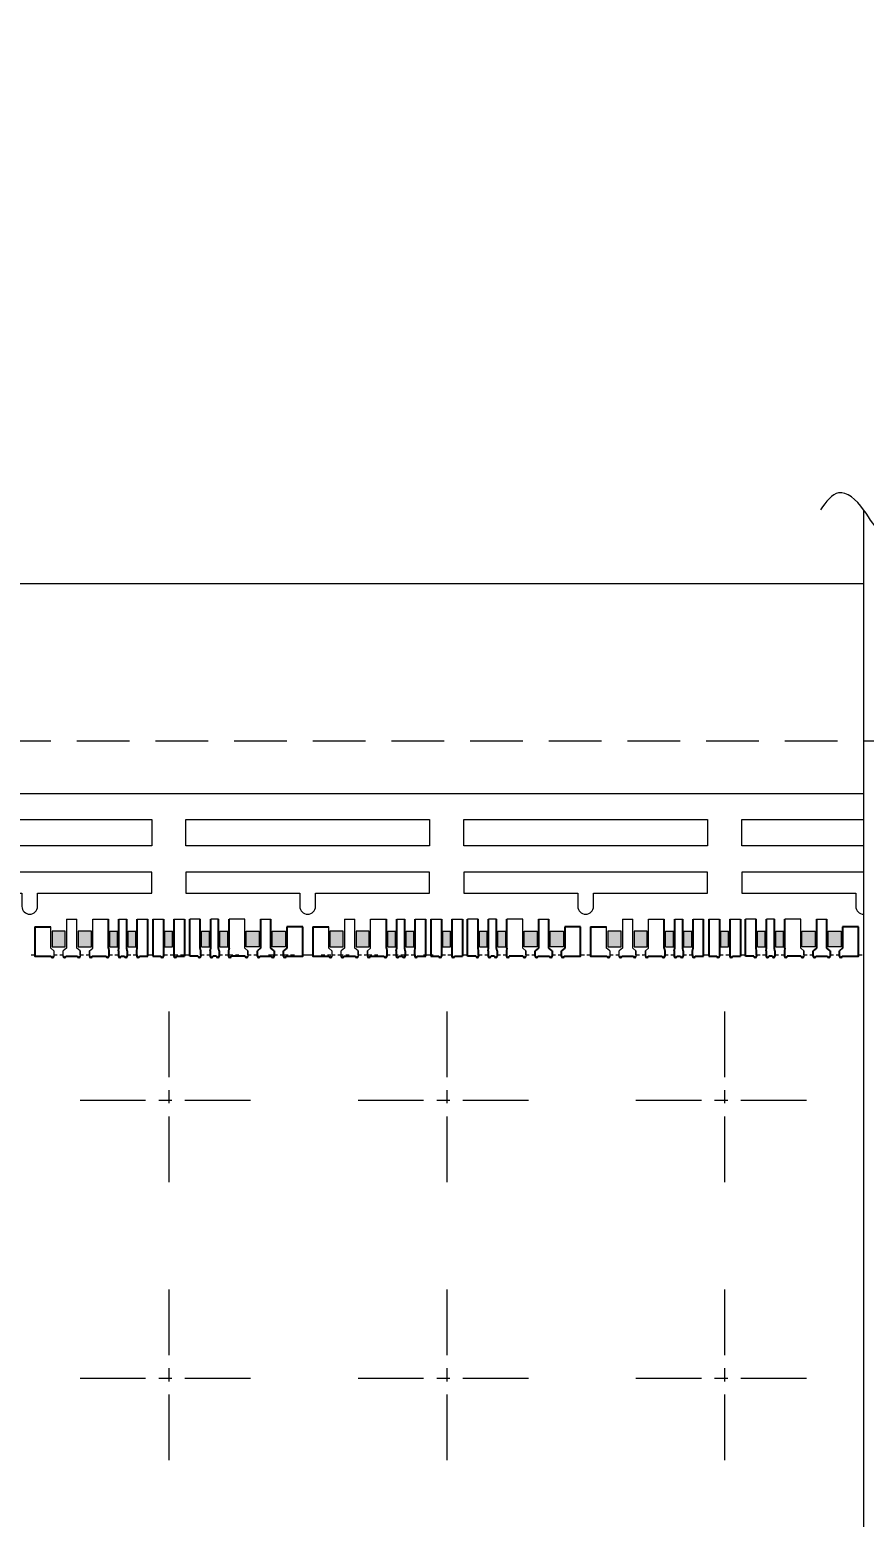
# Model space of a CAD drawing. Header units: millimetres. Extents: x 4026 to 4299, y 1527 to 1783.
# Drawn here: x 4150.94 to 4166.86, y 1729.42 to 1757.78 of the extents above; entities that cross this region are included whole.
import ezdxf

# ---------------------------------------------------------------- set-up
doc = ezdxf.new("R2010")
doc.units = ezdxf.units.MM
doc.linetypes.add('CENTER', pattern=[2, 1.25, -0.25, 0.25, -0.25])
doc.linetypes.add('HIDDEN', pattern=[0.375, 0.25, -0.125])
for name, color, linetype in [('1', 7, 'Continuous'), ('1D', 4, 'Continuous'), ('中心线', 1, 'CENTER')]:
    doc.layers.add(name, color=color, linetype=linetype)
doc.layers.add('AM_8', color=3, linetype='Continuous', lineweight=15)

msp = doc.modelspace()

# ---------------------------------------------------------------- hatches: boundary and pattern name
at = {"layer": 'AM_8', "linetype": 'ByBlock'}
h = msp.add_hatch(dxfattribs=at)
h.set_pattern_fill('GLASS', color=3, scale=0.002)
h.set_pattern_definition([(123.6901, (53.03048, 3416.407292), (-0.050800067793, 0.101599977535), [0.018316194, -0.1648457968]), (123.6901, (53.031496, 3416.41034), (-0.050800067793, 0.101599977535), [0.0109897164, -0.1721722744]), (123.6901, (53.0254, 3416.41034), (-0.050800067793, 0.101599977535), [0.0109897164, -0.1721722744])])
h.paths.add_polyline_path([(4151.3681, 1740.5964), (4151.3681, 1740.2964), (4151.6181, 1740.2964), (4151.6181, 1740.5964)])
h.paths.add_polyline_path([(4151.8681, 1740.5964), (4151.8681, 1740.2964), (4152.1181, 1740.2964), (4152.1181, 1740.5964)])
h.paths.add_polyline_path([(4155.0681, 1740.2964), (4155.0681, 1740.5964), (4155.3181, 1740.5964), (4155.3181, 1740.2964)])
h.paths.add_polyline_path([(4155.5681, 1740.2964), (4155.5681, 1740.5964), (4155.8181, 1740.5964), (4155.8181, 1740.2964)])
h.paths.add_polyline_path([(4152.4681, 1740.2964), (4152.4681, 1740.5964), (4152.6181, 1740.5964), (4152.6181, 1740.2964)])
h.paths.add_polyline_path([(4152.8181, 1740.2964), (4152.8181, 1740.5964), (4152.9681, 1740.5964), (4152.9681, 1740.2964)])
h.paths.add_polyline_path([(4154.5681, 1740.2964), (4154.5681, 1740.5964), (4154.7181, 1740.5964), (4154.7181, 1740.2964)])
h.paths.add_polyline_path([(4154.2181, 1740.2964), (4154.2181, 1740.5964), (4154.3681, 1740.5964), (4154.3681, 1740.2964)])
h.paths.add_polyline_path([(4153.5181, 1740.2964), (4153.5181, 1740.5964), (4153.6681, 1740.5964), (4153.6681, 1740.2964)])
h = msp.add_hatch(dxfattribs=at)
h.set_pattern_fill('GLASS', color=3, scale=0.002)
h.set_pattern_definition([(123.6901, (58.33048, 3416.407292), (-0.050800067793, 0.101599977535), [0.018316194, -0.1648457968]), (123.6901, (58.331496, 3416.41034), (-0.050800067793, 0.101599977535), [0.0109897164, -0.1721722744]), (123.6901, (58.3254, 3416.41034), (-0.050800067793, 0.101599977535), [0.0109897164, -0.1721722744])])
h.paths.add_polyline_path([(4156.6681, 1740.5964), (4156.6681, 1740.2964), (4156.9181, 1740.2964), (4156.9181, 1740.5964)])
h.paths.add_polyline_path([(4157.1681, 1740.5964), (4157.1681, 1740.2964), (4157.4181, 1740.2964), (4157.4181, 1740.5964)])
h.paths.add_polyline_path([(4160.3681, 1740.2964), (4160.3681, 1740.5964), (4160.6181, 1740.5964), (4160.6181, 1740.2964)])
h.paths.add_polyline_path([(4160.8681, 1740.2964), (4160.8681, 1740.5964), (4161.1181, 1740.5964), (4161.1181, 1740.2964)])
h.paths.add_polyline_path([(4157.7681, 1740.2964), (4157.7681, 1740.5964), (4157.9181, 1740.5964), (4157.9181, 1740.2964)])
h.paths.add_polyline_path([(4158.1181, 1740.2964), (4158.1181, 1740.5964), (4158.2681, 1740.5964), (4158.2681, 1740.2964)])
h.paths.add_polyline_path([(4159.8681, 1740.2964), (4159.8681, 1740.5964), (4160.0181, 1740.5964), (4160.0181, 1740.2964)])
h.paths.add_polyline_path([(4159.5181, 1740.2964), (4159.5181, 1740.5964), (4159.6681, 1740.5964), (4159.6681, 1740.2964)])
h.paths.add_polyline_path([(4158.8181, 1740.2964), (4158.8181, 1740.5964), (4158.9681, 1740.5964), (4158.9681, 1740.2964)])
h = msp.add_hatch(dxfattribs=at)
h.set_pattern_fill('GLASS', color=3, scale=0.002)
h.set_pattern_definition([(123.6901, (63.63048, 3416.407292), (-0.050800067793, 0.101599977535), [0.018316194, -0.1648457968]), (123.6901, (63.631496, 3416.41034), (-0.050800067793, 0.101599977535), [0.0109897164, -0.1721722744]), (123.6901, (63.6254, 3416.41034), (-0.050800067793, 0.101599977535), [0.0109897164, -0.1721722744])])
h.paths.add_polyline_path([(4161.9681, 1740.5964), (4161.9681, 1740.2964), (4162.2181, 1740.2964), (4162.2181, 1740.5964)])
h.paths.add_polyline_path([(4162.4681, 1740.5964), (4162.4681, 1740.2964), (4162.7181, 1740.2964), (4162.7181, 1740.5964)])
h.paths.add_polyline_path([(4165.6681, 1740.2964), (4165.6681, 1740.5964), (4165.9181, 1740.5964), (4165.9181, 1740.2964)])
h.paths.add_polyline_path([(4166.1681, 1740.2964), (4166.1681, 1740.5964), (4166.4181, 1740.5964), (4166.4181, 1740.2964)])
h.paths.add_polyline_path([(4163.0681, 1740.2964), (4163.0681, 1740.5964), (4163.2181, 1740.5964), (4163.2181, 1740.2964)])
h.paths.add_polyline_path([(4163.4181, 1740.2964), (4163.4181, 1740.5964), (4163.5681, 1740.5964), (4163.5681, 1740.2964)])
h.paths.add_polyline_path([(4165.1681, 1740.2964), (4165.1681, 1740.5964), (4165.3181, 1740.5964), (4165.3181, 1740.2964)])
h.paths.add_polyline_path([(4164.8181, 1740.2964), (4164.8181, 1740.5964), (4164.9681, 1740.5964), (4164.9681, 1740.2964)])
h.paths.add_polyline_path([(4164.1181, 1740.2964), (4164.1181, 1740.5964), (4164.2681, 1740.5964), (4164.2681, 1740.2964)])

# ---------------------------------------------------------------- linework, layer by layer
for p, q in [((4151.0381, 1740.6742, 0.0291), (4151.3431, 1740.6742, 0.0291)), ((4155.3431, 1740.8214, 0.0291), (4155.3431, 1740.2714, 0.0291)), ((4155.5431, 1740.2714, 0.0291), (4155.5431, 1740.8214, 0.0291)), ((4155.8431, 1740.6742, 0.0291), (4155.8431, 1740.2714, 0.0291)), ((4156.1481, 1740.6742, 0.0291), (4155.8431, 1740.6742, 0.0291)), ((4156.3381, 1740.6742, 0.0291), (4156.6431, 1740.6742, 0.0291)), ((4160.6431, 1740.8214, 0.0291), (4160.6431, 1740.2714, 0.0291)), ((4160.8431, 1740.2714, 0.0291), (4160.8431, 1740.8214, 0.0291)), ((4161.1431, 1740.6742, 0.0291), (4161.1431, 1740.2714, 0.0291)), ((4161.4481, 1740.6742, 0.0291), (4161.1431, 1740.6742, 0.0291)), ((4161.6381, 1740.6742, 0.0291), (4161.9431, 1740.6742, 0.0291)), ((4165.9431, 1740.8214, 0.0291), (4165.9431, 1740.2714, 0.0291)), ((4166.1431, 1740.2714, 0.0291), (4166.1431, 1740.8214, 0.0291)), ((4166.4431, 1740.6742, 0.0291), (4166.4431, 1740.2714, 0.0291)), ((4166.7481, 1740.6742, 0.0291), (4166.4431, 1740.6742, 0.0291)), ((4155.3431, 1740.2714, 0.0291), (4155.2831, 1740.2214, 0.0291)), ((4155.6031, 1740.2214, 0.0291), (4155.5431, 1740.2714, 0.0291)), ((4155.8431, 1740.2714, 0.0291), (4155.7831, 1740.2214, 0.0291)), ((4160.6431, 1740.2714, 0.0291), (4160.5831, 1740.2214, 0.0291)), ((4160.9031, 1740.2214, 0.0291), (4160.8431, 1740.2714, 0.0291)), ((4161.1431, 1740.2714, 0.0291), (4161.0831, 1740.2214, 0.0291)), ((4165.9431, 1740.2714, 0.0291), (4165.8831, 1740.2214, 0.0291)), ((4166.2031, 1740.2214, 0.0291), (4166.1431, 1740.2714, 0.0291)), ((4166.4431, 1740.2714, 0.0291), (4166.3831, 1740.2214, 0.0291)), ((4152.4531, 1740.1414, 0.0291), (4152.4531, 1740.1164, 0.0291)), ((4152.6331, 1740.2214, 0.0291), (4152.6331, 1740.1164, 0.0291)), ((4152.8031, 1740.2214, 0.0291), (4152.8031, 1740.1164, 0.0291)), ((4152.9831, 1740.1414, 0.0291), (4152.9831, 1740.1164, 0.0291)), ((4154.2031, 1740.1414, 0.0291), (4154.2031, 1740.1164, 0.0291)), ((4154.3831, 1740.2214, 0.0291), (4154.3831, 1740.1164, 0.0291)), ((4154.5531, 1740.2214, 0.0291), (4154.5531, 1740.1164, 0.0291)), ((4154.7331, 1740.1414, 0.0291), (4154.7331, 1740.1164, 0.0291)), ((4157.7531, 1740.1414, 0.0291), (4157.7531, 1740.1164, 0.0291)), ((4157.9331, 1740.2214, 0.0291), (4157.9331, 1740.1164, 0.0291)), ((4158.1031, 1740.2214, 0.0291), (4158.1031, 1740.1164, 0.0291)), ((4158.2831, 1740.1414, 0.0291), (4158.2831, 1740.1164, 0.0291)), ((4159.5031, 1740.1414, 0.0291), (4159.5031, 1740.1164, 0.0291)), ((4159.6831, 1740.2214, 0.0291), (4159.6831, 1740.1164, 0.0291)), ((4159.8531, 1740.2214, 0.0291), (4159.8531, 1740.1164, 0.0291)), ((4160.0331, 1740.1414, 0.0291), (4160.0331, 1740.1164, 0.0291)), ((4163.0531, 1740.1414, 0.0291), (4163.0531, 1740.1164, 0.0291)), ((4163.2331, 1740.2214, 0.0291), (4163.2331, 1740.1164, 0.0291)), ((4163.4031, 1740.2214, 0.0291), (4163.4031, 1740.1164, 0.0291)), ((4163.5831, 1740.1414, 0.0291), (4163.5831, 1740.1164, 0.0291)), ((4164.8031, 1740.1414, 0.0291), (4164.8031, 1740.1164, 0.0291)), ((4164.9831, 1740.2214, 0.0291), (4164.9831, 1740.1164, 0.0291)), ((4165.1531, 1740.2214, 0.0291), (4165.1531, 1740.1164, 0.0291)), ((4165.3331, 1740.1414, 0.0291), (4165.3331, 1740.1164, 0.0291))]:
    msp.add_line(p, q)
at = {"lineweight": 5}
for p, q in [((4151.3431, 1740.2714, 0.0291), (4151.3431, 1740.6742, 0.0291)), ((4151.6431, 1740.8214, 0.0291), (4151.8431, 1740.8214, 0.0291)), ((4151.6431, 1740.8214, 0.0291), (4151.6431, 1740.2714, 0.0291)), ((4151.8431, 1740.2714, 0.0291), (4151.8431, 1740.8214, 0.0291)), ((4152.1431, 1740.8214, 0.0291), (4152.4431, 1740.8214, 0.0291)), ((4152.1431, 1740.2714, 0.0291), (4152.1431, 1740.8214, 0.0291)), ((4152.6431, 1740.8214, 0.0291), (4152.7931, 1740.8214, 0.0291)), ((4152.9931, 1740.8214, 0.0291), (4153.1931, 1740.8214, 0.0291)), ((4153.2931, 1740.8214, 0.0291), (4153.4931, 1740.8214, 0.0291)), ((4153.6931, 1740.8214, 0.0291), (4153.8931, 1740.8214, 0.0291)), ((4154.1931, 1740.8214, 0.0291), (4153.9931, 1740.8214, 0.0291)), ((4154.5431, 1740.8214, 0.0291), (4154.3931, 1740.8214, 0.0291)), ((4155.0431, 1740.8214, 0.0291), (4154.7431, 1740.8214, 0.0291)), ((4155.0431, 1740.2714, 0.0291), (4155.0431, 1740.8214, 0.0291)), ((4155.3431, 1740.8214, 0.0291), (4155.5431, 1740.8214, 0.0291)), ((4156.6431, 1740.2714, 0.0291), (4156.6431, 1740.6742, 0.0291)), ((4156.9431, 1740.8214, 0.0291), (4157.1431, 1740.8214, 0.0291)), ((4156.9431, 1740.8214, 0.0291), (4156.9431, 1740.2714, 0.0291)), ((4157.1431, 1740.2714, 0.0291), (4157.1431, 1740.8214, 0.0291)), ((4157.4431, 1740.8214, 0.0291), (4157.7431, 1740.8214, 0.0291)), ((4157.4431, 1740.2714, 0.0291), (4157.4431, 1740.8214, 0.0291)), ((4157.9431, 1740.8214, 0.0291), (4158.0931, 1740.8214, 0.0291)), ((4158.2931, 1740.8214, 0.0291), (4158.4931, 1740.8214, 0.0291)), ((4158.5931, 1740.8214, 0.0291), (4158.7931, 1740.8214, 0.0291)), ((4158.9931, 1740.8214, 0.0291), (4159.1931, 1740.8214, 0.0291)), ((4159.4931, 1740.8214, 0.0291), (4159.2931, 1740.8214, 0.0291)), ((4159.8431, 1740.8214, 0.0291), (4159.6931, 1740.8214, 0.0291)), ((4160.3431, 1740.8214, 0.0291), (4160.0431, 1740.8214, 0.0291)), ((4160.3431, 1740.2714, 0.0291), (4160.3431, 1740.8214, 0.0291)), ((4160.6431, 1740.8214, 0.0291), (4160.8431, 1740.8214, 0.0291)), ((4161.9431, 1740.2714, 0.0291), (4161.9431, 1740.6742, 0.0291)), ((4162.2431, 1740.8214, 0.0291), (4162.4431, 1740.8214, 0.0291)), ((4162.2431, 1740.8214, 0.0291), (4162.2431, 1740.2714, 0.0291)), ((4162.4431, 1740.2714, 0.0291), (4162.4431, 1740.8214, 0.0291)), ((4162.7431, 1740.8214, 0.0291), (4163.0431, 1740.8214, 0.0291)), ((4162.7431, 1740.2714, 0.0291), (4162.7431, 1740.8214, 0.0291)), ((4163.2431, 1740.8214, 0.0291), (4163.3931, 1740.8214, 0.0291)), ((4163.5931, 1740.8214, 0.0291), (4163.7931, 1740.8214, 0.0291)), ((4163.8931, 1740.8214, 0.0291), (4164.0931, 1740.8214, 0.0291)), ((4164.2931, 1740.8214, 0.0291), (4164.4931, 1740.8214, 0.0291)), ((4164.7931, 1740.8214, 0.0291), (4164.5931, 1740.8214, 0.0291)), ((4165.1431, 1740.8214, 0.0291), (4164.9931, 1740.8214, 0.0291)), ((4165.6431, 1740.8214, 0.0291), (4165.3431, 1740.8214, 0.0291)), ((4165.6431, 1740.2714, 0.0291), (4165.6431, 1740.8214, 0.0291)), ((4165.9431, 1740.8214, 0.0291), (4166.1431, 1740.8214, 0.0291)), ((4151.4031, 1740.2214, 0.0291), (4151.3431, 1740.2714, 0.0291)), ((4151.6431, 1740.2714, 0.0291), (4151.5831, 1740.2214, 0.0291)), ((4151.9031, 1740.2214, 0.0291), (4151.8431, 1740.2714, 0.0291)), ((4152.0831, 1740.2214, 0.0291), (4152.1431, 1740.2714, 0.0291)), ((4155.1031, 1740.2214, 0.0291), (4155.0431, 1740.2714, 0.0291)), ((4156.7031, 1740.2214, 0.0291), (4156.6431, 1740.2714, 0.0291)), ((4156.9431, 1740.2714, 0.0291), (4156.8831, 1740.2214, 0.0291)), ((4157.2031, 1740.2214, 0.0291), (4157.1431, 1740.2714, 0.0291)), ((4157.3831, 1740.2214, 0.0291), (4157.4431, 1740.2714, 0.0291)), ((4160.4031, 1740.2214, 0.0291), (4160.3431, 1740.2714, 0.0291)), ((4162.0031, 1740.2214, 0.0291), (4161.9431, 1740.2714, 0.0291)), ((4162.2431, 1740.2714, 0.0291), (4162.1831, 1740.2214, 0.0291)), ((4162.5031, 1740.2214, 0.0291), (4162.4431, 1740.2714, 0.0291)), ((4162.6831, 1740.2214, 0.0291), (4162.7431, 1740.2714, 0.0291)), ((4165.7031, 1740.2214, 0.0291), (4165.6431, 1740.2714, 0.0291)), ((4151.4031, 1740.2214, 0.0291), (4151.4031, 1740.1164, 0.0291)), ((4151.5831, 1740.1164, 0.0291), (4151.5831, 1740.2214, 0.0291)), ((4151.9031, 1740.1414, 0.0291), (4151.9031, 1740.2214, 0.0291)), ((4151.9031, 1740.2214, 0.0291), (4151.9031, 1740.1164, 0.0291)), ((4152.0831, 1740.1414, 0.0291), (4152.0831, 1740.2214, 0.0291)), ((4152.0831, 1740.2214, 0.0291), (4152.0831, 1740.1164, 0.0291)), ((4155.1031, 1740.1414, 0.0291), (4155.1031, 1740.2214, 0.0291)), ((4155.1031, 1740.2214, 0.0291), (4155.1031, 1740.1164, 0.0291)), ((4156.7031, 1740.2214, 0.0291), (4156.7031, 1740.1164, 0.0291)), ((4156.8831, 1740.1164, 0.0291), (4156.8831, 1740.2214, 0.0291)), ((4157.2031, 1740.1414, 0.0291), (4157.2031, 1740.2214, 0.0291)), ((4157.2031, 1740.2214, 0.0291), (4157.2031, 1740.1164, 0.0291)), ((4157.3831, 1740.1414, 0.0291), (4157.3831, 1740.2214, 0.0291)), ((4157.3831, 1740.2214, 0.0291), (4157.3831, 1740.1164, 0.0291)), ((4160.4031, 1740.1414, 0.0291), (4160.4031, 1740.2214, 0.0291)), ((4160.4031, 1740.2214, 0.0291), (4160.4031, 1740.1164, 0.0291)), ((4162.0031, 1740.2214, 0.0291), (4162.0031, 1740.1164, 0.0291)), ((4162.1831, 1740.1164, 0.0291), (4162.1831, 1740.2214, 0.0291)), ((4162.5031, 1740.1414, 0.0291), (4162.5031, 1740.2214, 0.0291)), ((4162.5031, 1740.2214, 0.0291), (4162.5031, 1740.1164, 0.0291)), ((4162.6831, 1740.1414, 0.0291), (4162.6831, 1740.2214, 0.0291)), ((4162.6831, 1740.2214, 0.0291), (4162.6831, 1740.1164, 0.0291)), ((4165.7031, 1740.1414, 0.0291), (4165.7031, 1740.2214, 0.0291)), ((4165.7031, 1740.2214, 0.0291), (4165.7031, 1740.1164, 0.0291))]:
    msp.add_line(p, q, dxfattribs=at)
at = {"color": 0}
for p, q in [((4152.4431, 1740.2714, 0.0291), (4152.4431, 1740.8214, 0.0291)), ((4152.6431, 1740.2714, 0.0291), (4152.6431, 1740.8214, 0.0291)), ((4152.7931, 1740.2714, 0.0291), (4152.7931, 1740.8214, 0.0291)), ((4152.9931, 1740.2714, 0.0291), (4152.9931, 1740.8214, 0.0291)), ((4153.2931, 1740.8214, 0.0291), (4153.2931, 1740.1164, 0.0291)), ((4153.4931, 1740.8214, 0.0291), (4153.4931, 1740.1164, 0.0291)), ((4153.6931, 1740.8214, 0.0291), (4153.6931, 1740.1164, 0.0291)), ((4153.8931, 1740.8214, 0.0291), (4153.8931, 1740.1164, 0.0291)), ((4154.1931, 1740.2714, 0.0291), (4154.1931, 1740.8214, 0.0291)), ((4154.3931, 1740.2714, 0.0291), (4154.3931, 1740.8214, 0.0291)), ((4154.5431, 1740.2714, 0.0291), (4154.5431, 1740.8214, 0.0291)), ((4154.7431, 1740.2714, 0.0291), (4154.7431, 1740.8214, 0.0291)), ((4157.7431, 1740.2714, 0.0291), (4157.7431, 1740.8214, 0.0291)), ((4157.9431, 1740.2714, 0.0291), (4157.9431, 1740.8214, 0.0291)), ((4158.0931, 1740.2714, 0.0291), (4158.0931, 1740.8214, 0.0291)), ((4158.2931, 1740.2714, 0.0291), (4158.2931, 1740.8214, 0.0291)), ((4158.5931, 1740.8214, 0.0291), (4158.5931, 1740.1164, 0.0291)), ((4158.7931, 1740.8214, 0.0291), (4158.7931, 1740.1164, 0.0291)), ((4158.9931, 1740.8214, 0.0291), (4158.9931, 1740.1164, 0.0291)), ((4159.1931, 1740.8214, 0.0291), (4159.1931, 1740.1164, 0.0291)), ((4159.4931, 1740.2714, 0.0291), (4159.4931, 1740.8214, 0.0291)), ((4159.6931, 1740.2714, 0.0291), (4159.6931, 1740.8214, 0.0291)), ((4159.8431, 1740.2714, 0.0291), (4159.8431, 1740.8214, 0.0291)), ((4160.0431, 1740.2714, 0.0291), (4160.0431, 1740.8214, 0.0291)), ((4163.0431, 1740.2714, 0.0291), (4163.0431, 1740.8214, 0.0291)), ((4163.2431, 1740.2714, 0.0291), (4163.2431, 1740.8214, 0.0291)), ((4163.3931, 1740.2714, 0.0291), (4163.3931, 1740.8214, 0.0291)), ((4163.5931, 1740.2714, 0.0291), (4163.5931, 1740.8214, 0.0291)), ((4163.8931, 1740.8214, 0.0291), (4163.8931, 1740.1164, 0.0291)), ((4164.0931, 1740.8214, 0.0291), (4164.0931, 1740.1164, 0.0291)), ((4164.2931, 1740.8214, 0.0291), (4164.2931, 1740.1164, 0.0291)), ((4164.4931, 1740.8214, 0.0291), (4164.4931, 1740.1164, 0.0291)), ((4164.7931, 1740.2714, 0.0291), (4164.7931, 1740.8214, 0.0291)), ((4164.9931, 1740.2714, 0.0291), (4164.9931, 1740.8214, 0.0291)), ((4165.1431, 1740.2714, 0.0291), (4165.1431, 1740.8214, 0.0291)), ((4165.3431, 1740.2714, 0.0291), (4165.3431, 1740.8214, 0.0291)), ((4152.4431, 1740.2714, 0.0291), (4152.4531, 1740.2214, 0.0291)), ((4152.6331, 1740.2214, 0.0291), (4152.6431, 1740.2714, 0.0291)), ((4152.8031, 1740.2214, 0.0291), (4152.7931, 1740.2714, 0.0291)), ((4152.9831, 1740.2214, 0.0291), (4152.9931, 1740.2714, 0.0291)), ((4154.2031, 1740.2214, 0.0291), (4154.1931, 1740.2714, 0.0291)), ((4154.3831, 1740.2214, 0.0291), (4154.3931, 1740.2714, 0.0291)), ((4154.5531, 1740.2214, 0.0291), (4154.5431, 1740.2714, 0.0291)), ((4154.7431, 1740.2714, 0.0291), (4154.7331, 1740.2214, 0.0291)), ((4157.7431, 1740.2714, 0.0291), (4157.7531, 1740.2214, 0.0291)), ((4157.9331, 1740.2214, 0.0291), (4157.9431, 1740.2714, 0.0291)), ((4158.1031, 1740.2214, 0.0291), (4158.0931, 1740.2714, 0.0291)), ((4158.2831, 1740.2214, 0.0291), (4158.2931, 1740.2714, 0.0291)), ((4159.5031, 1740.2214, 0.0291), (4159.4931, 1740.2714, 0.0291)), ((4159.6831, 1740.2214, 0.0291), (4159.6931, 1740.2714, 0.0291)), ((4159.8531, 1740.2214, 0.0291), (4159.8431, 1740.2714, 0.0291)), ((4160.0431, 1740.2714, 0.0291), (4160.0331, 1740.2214, 0.0291)), ((4163.0431, 1740.2714, 0.0291), (4163.0531, 1740.2214, 0.0291)), ((4163.2331, 1740.2214, 0.0291), (4163.2431, 1740.2714, 0.0291)), ((4163.4031, 1740.2214, 0.0291), (4163.3931, 1740.2714, 0.0291)), ((4163.5831, 1740.2214, 0.0291), (4163.5931, 1740.2714, 0.0291)), ((4164.8031, 1740.2214, 0.0291), (4164.7931, 1740.2714, 0.0291)), ((4164.9831, 1740.2214, 0.0291), (4164.9931, 1740.2714, 0.0291)), ((4165.1531, 1740.2214, 0.0291), (4165.1431, 1740.2714, 0.0291)), ((4165.3431, 1740.2714, 0.0291), (4165.3331, 1740.2214, 0.0291)), ((4152.4531, 1740.2214, 0.0291), (4152.4531, 1740.1414, 0.0291)), ((4152.9831, 1740.1414, 0.0291), (4152.9831, 1740.2214, 0.0291)), ((4154.2031, 1740.1414, 0.0291), (4154.2031, 1740.2214, 0.0291)), ((4154.7331, 1740.2214, 0.0291), (4154.7331, 1740.1414, 0.0291)), ((4155.2831, 1740.1164, 0.0291), (4155.2831, 1740.2214, 0.0291)), ((4155.6031, 1740.2214, 0.0291), (4155.6031, 1740.1164, 0.0291)), ((4155.7831, 1740.1164, 0.0291), (4155.7831, 1740.2214, 0.0291)), ((4157.7531, 1740.2214, 0.0291), (4157.7531, 1740.1414, 0.0291)), ((4158.2831, 1740.1414, 0.0291), (4158.2831, 1740.2214, 0.0291)), ((4159.5031, 1740.1414, 0.0291), (4159.5031, 1740.2214, 0.0291)), ((4160.0331, 1740.2214, 0.0291), (4160.0331, 1740.1414, 0.0291)), ((4160.5831, 1740.1164, 0.0291), (4160.5831, 1740.2214, 0.0291)), ((4160.9031, 1740.2214, 0.0291), (4160.9031, 1740.1164, 0.0291)), ((4161.0831, 1740.1164, 0.0291), (4161.0831, 1740.2214, 0.0291)), ((4163.0531, 1740.2214, 0.0291), (4163.0531, 1740.1414, 0.0291)), ((4163.5831, 1740.1414, 0.0291), (4163.5831, 1740.2214, 0.0291)), ((4164.8031, 1740.1414, 0.0291), (4164.8031, 1740.2214, 0.0291)), ((4165.3331, 1740.2214, 0.0291), (4165.3331, 1740.1414, 0.0291)), ((4165.8831, 1740.1164, 0.0291), (4165.8831, 1740.2214, 0.0291)), ((4166.2031, 1740.2214, 0.0291), (4166.2031, 1740.1164, 0.0291)), ((4166.3831, 1740.1164, 0.0291), (4166.3831, 1740.2214, 0.0291))]:
    msp.add_line(p, q, dxfattribs=at)
at = {"color": 0, "elevation": 0.0291}
for points in [[(4151.0381, 1740.6742), (4151.0381, 1740.1164), (4151.3531, 1740.1164)], [(4153.1931, 1740.1164), (4153.1931, 1740.8214)], [(4153.9931, 1740.1164), (4153.9931, 1740.8214)], [(4155.8331, 1740.1164), (4156.1481, 1740.1164), (4156.1481, 1740.6742)], [(4156.3381, 1740.6742), (4156.3381, 1740.1164), (4156.6531, 1740.1164)], [(4158.4931, 1740.1164), (4158.4931, 1740.8214)], [(4159.2931, 1740.1164), (4159.2931, 1740.8214)], [(4161.1331, 1740.1164), (4161.4481, 1740.1164), (4161.4481, 1740.6742)], [(4161.6381, 1740.6742), (4161.6381, 1740.1164), (4161.9531, 1740.1164)], [(4163.7931, 1740.1164), (4163.7931, 1740.8214)], [(4164.5931, 1740.1164), (4164.5931, 1740.8214)], [(4166.4331, 1740.1164), (4166.7481, 1740.1164), (4166.7481, 1740.6742)], [(4151.6331, 1740.1164), (4151.8531, 1740.1164)], [(4152.1331, 1740.1164), (4152.4031, 1740.1164)], [(4152.6831, 1740.1164), (4152.7531, 1740.1164)], [(4153.0331, 1740.1164), (4153.1931, 1740.1164)], [(4153.2931, 1740.1164), (4153.4431, 1740.1164)], [(4153.7431, 1740.1164), (4153.8931, 1740.1164)], [(4154.1531, 1740.1164), (4153.9931, 1740.1164)], [(4154.5031, 1740.1164), (4154.4331, 1740.1164)], [(4155.0531, 1740.1164), (4154.7831, 1740.1164)], [(4155.3331, 1740.1164), (4155.5531, 1740.1164)], [(4156.9331, 1740.1164), (4157.1531, 1740.1164)], [(4157.4331, 1740.1164), (4157.7031, 1740.1164)], [(4157.9831, 1740.1164), (4158.0531, 1740.1164)], [(4158.3331, 1740.1164), (4158.4931, 1740.1164)], [(4158.5931, 1740.1164), (4158.7431, 1740.1164)], [(4159.0431, 1740.1164), (4159.1931, 1740.1164)], [(4159.4531, 1740.1164), (4159.2931, 1740.1164)], [(4159.8031, 1740.1164), (4159.7331, 1740.1164)], [(4160.3531, 1740.1164), (4160.0831, 1740.1164)], [(4160.6331, 1740.1164), (4160.8531, 1740.1164)], [(4162.2331, 1740.1164), (4162.4531, 1740.1164)], [(4162.7331, 1740.1164), (4163.0031, 1740.1164)], [(4163.2831, 1740.1164), (4163.3531, 1740.1164)], [(4163.6331, 1740.1164), (4163.7931, 1740.1164)], [(4163.8931, 1740.1164), (4164.0431, 1740.1164)], [(4164.3431, 1740.1164), (4164.4931, 1740.1164)], [(4164.7531, 1740.1164), (4164.5931, 1740.1164)], [(4165.1031, 1740.1164), (4165.0331, 1740.1164)], [(4165.6531, 1740.1164), (4165.3831, 1740.1164)], [(4165.9331, 1740.1164), (4166.1531, 1740.1164)]]:
    msp.add_lwpolyline(points, dxfattribs=at)
for centre, end in [((4151.3781, 1740.1164, 0.0291), 0), ((4151.6081, 1740.1164, 0.0291), 360), ((4151.8781, 1740.1164, 0.0291), 0), ((4152.1081, 1740.1164, 0.0291), 360), ((4152.4281, 1740.1164, 0.0291), 360), ((4152.6581, 1740.1164, 0.0291), 360), ((4152.7781, 1740.1164, 0.0291), 0), ((4153.0081, 1740.1164, 0.0291), 360), ((4153.4681, 1740.1164, 0.0291), 0), ((4153.7181, 1740.1164, 0.0291), 360), ((4154.1781, 1740.1164, 0.0291), 360), ((4154.4081, 1740.1164, 0.0291), 360), ((4154.5281, 1740.1164, 0.0291), 0), ((4154.7581, 1740.1164, 0.0291), 360), ((4155.0781, 1740.1164, 0.0291), 360), ((4155.3081, 1740.1164, 0.0291), 360), ((4155.5781, 1740.1164, 0.0291), 0), ((4155.8081, 1740.1164, 0.0291), 360), ((4156.6781, 1740.1164, 0.0291), 0), ((4156.9081, 1740.1164, 0.0291), 360), ((4157.1781, 1740.1164, 0.0291), 0), ((4157.4081, 1740.1164, 0.0291), 360), ((4157.7281, 1740.1164, 0.0291), 360), ((4157.9581, 1740.1164, 0.0291), 360), ((4158.0781, 1740.1164, 0.0291), 0), ((4158.3081, 1740.1164, 0.0291), 360), ((4158.7681, 1740.1164, 0.0291), 0), ((4159.0181, 1740.1164, 0.0291), 360), ((4159.4781, 1740.1164, 0.0291), 360), ((4159.7081, 1740.1164, 0.0291), 360), ((4159.8281, 1740.1164, 0.0291), 0), ((4160.0581, 1740.1164, 0.0291), 360), ((4160.3781, 1740.1164, 0.0291), 360), ((4160.6081, 1740.1164, 0.0291), 360), ((4160.8781, 1740.1164, 0.0291), 0), ((4161.1081, 1740.1164, 0.0291), 360), ((4161.9781, 1740.1164, 0.0291), 0), ((4162.2081, 1740.1164, 0.0291), 360), ((4162.4781, 1740.1164, 0.0291), 0), ((4162.7081, 1740.1164, 0.0291), 360), ((4163.0281, 1740.1164, 0.0291), 360), ((4163.2581, 1740.1164, 0.0291), 360), ((4163.3781, 1740.1164, 0.0291), 0), ((4163.6081, 1740.1164, 0.0291), 360), ((4164.0681, 1740.1164, 0.0291), 0), ((4164.3181, 1740.1164, 0.0291), 360), ((4164.7781, 1740.1164, 0.0291), 360), ((4165.0081, 1740.1164, 0.0291), 360), ((4165.1281, 1740.1164, 0.0291), 0), ((4165.3581, 1740.1164, 0.0291), 360), ((4165.6781, 1740.1164, 0.0291), 360), ((4165.9081, 1740.1164, 0.0291), 360), ((4166.1781, 1740.1164, 0.0291), 0), ((4166.4081, 1740.1164, 0.0291), 360)]:
    msp.add_arc(centre, 0.025, 180, end)
at = {"layer": '1', "lineweight": 5}
msp.add_line((4091.3431, 1747.2214, 0.0291), (4166.8431, 1747.2214, 0.0291), dxfattribs=at)
at = {"layer": '1', "lineweight": 5, "elevation": 0.0291}
for points in [[(4148.6181, 1742.7214), (4153.2681, 1742.7214), (4153.2681, 1742.2214), (4148.6181, 1742.2214)], [(4153.9181, 1742.7214), (4158.5681, 1742.7214), (4158.5681, 1742.2214), (4153.9181, 1742.2214)], [(4159.2181, 1742.7214), (4163.8681, 1742.7214), (4163.8681, 1742.2214), (4159.2181, 1742.2214)]]:
    msp.add_lwpolyline(points, close=True, dxfattribs=at)
msp.add_lwpolyline([(4166.8431, 1742.2214), (4164.5181, 1742.2214), (4164.5181, 1742.7214), (4166.8431, 1742.7214)], dxfattribs=at)
for points in [[(4150.7931, 1741.0664, 1), (4151.0931, 1741.0664), (4151.0931, 1741.3214), (4153.2681, 1741.3214), (4153.2681, 1741.7214), (4148.6181, 1741.7214), (4148.6181, 1741.3214), (4150.7931, 1741.3214)], [(4156.0931, 1741.0664, 1), (4156.3931, 1741.0664), (4156.3931, 1741.3214), (4158.5681, 1741.3214), (4158.5681, 1741.7214), (4153.9181, 1741.7214), (4153.9181, 1741.3214), (4156.0931, 1741.3214)], [(4161.3931, 1741.0664, 1), (4161.6931, 1741.0664), (4161.6931, 1741.3214), (4163.8681, 1741.3214), (4163.8681, 1741.7214), (4159.2181, 1741.7214), (4159.2181, 1741.3214), (4161.3931, 1741.3214)]]:
    msp.add_lwpolyline(points, format="xyb", close=True, dxfattribs=at)
msp.add_lwpolyline([(4166.8431, 1741.7214), (4164.5181, 1741.7214), (4164.5181, 1741.3214), (4166.6931, 1741.3214), (4166.6931, 1741.0664, 0.4142136), (4166.8431, 1740.9164, 0.4142136)], format="xyb", dxfattribs=at)
at = {"layer": '1D', "color": 6, "lineweight": 5}
msp.add_line((4166.8431, 1748.6287, 0.0291), (4166.8431, 1667.3806, 0.0291), dxfattribs=at)
at = {"layer": '1D', "linetype": 'HIDDEN', "lineweight": 5, "ltscale": 4}
msp.add_line((4090.3431, 1744.2214, 0.0291), (4167.0712, 1744.2214, 0.0291), dxfattribs=at)
at = {"layer": '1D', "color": 1, "lineweight": 5, "elevation": 0.0291}
msp.add_lwpolyline([(4166.8431, 1673.2214), (4094.8431, 1673.2214), (4094.8431, 1743.2214), (4166.8431, 1743.2214)], dxfattribs=at)
at = {"layer": '1D', "linetype": 'HIDDEN', "lineweight": 5, "ltscale": 0.15, "elevation": 0.0291}
for points in [[(4150.9681, 1740.1414), (4151.0381, 1740.1414)], [(4151.4031, 1740.1414), (4151.4681, 1740.1414)], [(4151.5181, 1740.1414), (4151.5831, 1740.1414)], [(4151.9031, 1740.1414), (4151.9681, 1740.1414)], [(4152.0181, 1740.1414), (4152.0831, 1740.1414)], [(4152.4531, 1740.1414), (4152.5181, 1740.1414)], [(4152.5681, 1740.1414), (4152.6331, 1740.1414)], [(4152.8031, 1740.1414), (4152.8681, 1740.1414)], [(4152.9181, 1740.1414), (4152.9831, 1740.1414)], [(4153.1931, 1740.1414), (4153.2931, 1740.1414)], [(4153.4931, 1740.1414), (4153.5681, 1740.1414)], [(4153.6181, 1740.1414), (4153.6931, 1740.1414)], [(4153.7031, 1740.1414), (4153.7681, 1740.1414)], [(4153.8181, 1740.1414), (4153.8831, 1740.1414)], [(4153.8931, 1740.1414), (4153.9931, 1740.1414)], [(4154.2031, 1740.1414), (4154.2681, 1740.1414)], [(4154.2031, 1740.1414), (4154.2681, 1740.1414)], [(4154.3181, 1740.1414), (4154.3831, 1740.1414)], [(4154.3181, 1740.1414), (4154.3831, 1740.1414)], [(4154.5531, 1740.1414), (4154.6181, 1740.1414)], [(4154.6681, 1740.1414), (4154.7331, 1740.1414)], [(4154.7531, 1740.1414), (4154.8181, 1740.1414)], [(4154.8681, 1740.1414), (4154.9331, 1740.1414)], [(4155.1031, 1740.1414), (4155.1681, 1740.1414)], [(4155.1031, 1740.1414), (4155.1681, 1740.1414)], [(4155.2181, 1740.1414), (4155.2831, 1740.1414)], [(4155.2181, 1740.1414), (4155.2831, 1740.1414)], [(4155.4931, 1740.1414), (4155.5931, 1740.1414)], [(4155.6031, 1740.1414), (4155.6681, 1740.1414)], [(4155.7181, 1740.1414), (4155.7831, 1740.1414)], [(4155.7931, 1740.1414), (4155.8681, 1740.1414)], [(4155.9181, 1740.1414), (4155.9931, 1740.1414)], [(4156.1481, 1740.1414), (4156.2181, 1740.1414)], [(4156.1931, 1740.1414), (4156.2931, 1740.1414)], [(4156.2681, 1740.1414), (4156.3381, 1740.1414)], [(4156.5031, 1740.1414), (4156.5681, 1740.1414)], [(4156.6181, 1740.1414), (4156.6831, 1740.1414)], [(4156.7031, 1740.1414), (4156.7681, 1740.1414)], [(4156.8181, 1740.1414), (4156.8831, 1740.1414)], [(4156.8531, 1740.1414), (4156.9181, 1740.1414)], [(4156.9681, 1740.1414), (4157.0331, 1740.1414)], [(4157.2031, 1740.1414), (4157.2681, 1740.1414)], [(4157.3181, 1740.1414), (4157.3831, 1740.1414)], [(4157.4031, 1740.1414), (4157.4681, 1740.1414)], [(4157.5181, 1740.1414), (4157.5831, 1740.1414)], [(4157.7531, 1740.1414), (4157.8181, 1740.1414)], [(4157.8681, 1740.1414), (4157.9331, 1740.1414)], [(4157.9031, 1740.1414), (4157.9681, 1740.1414)], [(4158.0181, 1740.1414), (4158.0831, 1740.1414)], [(4158.1031, 1740.1414), (4158.1681, 1740.1414)], [(4158.2181, 1740.1414), (4158.2831, 1740.1414)], [(4158.4481, 1740.1414), (4158.5181, 1740.1414)], [(4158.4931, 1740.1414), (4158.5931, 1740.1414)], [(4158.5681, 1740.1414), (4158.6381, 1740.1414)], [(4158.7931, 1740.1414), (4158.8681, 1740.1414)], [(4158.9181, 1740.1414), (4158.9931, 1740.1414)], [(4159.1931, 1740.1414), (4159.2931, 1740.1414)], [(4159.5031, 1740.1414), (4159.5681, 1740.1414)], [(4159.6181, 1740.1414), (4159.6831, 1740.1414)], [(4159.8531, 1740.1414), (4159.9181, 1740.1414)], [(4159.9681, 1740.1414), (4160.0331, 1740.1414)], [(4160.4031, 1740.1414), (4160.4681, 1740.1414)], [(4160.5181, 1740.1414), (4160.5831, 1740.1414)], [(4160.9031, 1740.1414), (4160.9681, 1740.1414)], [(4161.0181, 1740.1414), (4161.0831, 1740.1414)], [(4161.4481, 1740.1414), (4161.5181, 1740.1414)], [(4161.5681, 1740.1414), (4161.6381, 1740.1414)], [(4162.0031, 1740.1414), (4162.0681, 1740.1414)], [(4162.1181, 1740.1414), (4162.1831, 1740.1414)], [(4162.5031, 1740.1414), (4162.5681, 1740.1414)], [(4162.6181, 1740.1414), (4162.6831, 1740.1414)], [(4163.0531, 1740.1414), (4163.1181, 1740.1414)], [(4163.1681, 1740.1414), (4163.2331, 1740.1414)], [(4163.4031, 1740.1414), (4163.4681, 1740.1414)], [(4163.5181, 1740.1414), (4163.5831, 1740.1414)], [(4163.7931, 1740.1414), (4163.8931, 1740.1414)], [(4164.0931, 1740.1414), (4164.1681, 1740.1414)], [(4164.2181, 1740.1414), (4164.2931, 1740.1414)], [(4164.4931, 1740.1414), (4164.5931, 1740.1414)], [(4164.8031, 1740.1414), (4164.8681, 1740.1414)], [(4164.9181, 1740.1414), (4164.9831, 1740.1414)], [(4165.1531, 1740.1414), (4165.2181, 1740.1414)], [(4165.2681, 1740.1414), (4165.3331, 1740.1414)], [(4165.7031, 1740.1414), (4165.7681, 1740.1414)], [(4165.8181, 1740.1414), (4165.8831, 1740.1414)], [(4166.2031, 1740.1414), (4166.2681, 1740.1414)], [(4166.3181, 1740.1414), (4166.3831, 1740.1414)], [(4166.7481, 1740.1414), (4166.8181, 1740.1414)]]:
    msp.add_lwpolyline(points, dxfattribs=at)
at = {"layer": '1D', "lineweight": 5}
msp.add_spline([(4167.6217, 1748.6287, 0.0291), (4167.1808, 1748.2291, 0.0291), (4166.8431, 1748.6287, 0.0291), (4166.3659, 1748.9513, 0.0291), (4166.0186, 1748.6287, 0.0291)], degree=3, dxfattribs=at)
at = {"layer": 'AM_8', "color": 3, "linetype": 'ByBlock'}
for p, q in [((4152.4681, 1740.2964, 0.0291), (4152.4681, 1740.5964, 0.0291)), ((4152.4681, 1740.5964, 0.0291), (4152.6181, 1740.5964, 0.0291)), ((4152.6181, 1740.2964, 0.0291), (4152.6181, 1740.5964, 0.0291)), ((4152.8181, 1740.2964, 0.0291), (4152.8181, 1740.5964, 0.0291)), ((4152.8181, 1740.5964, 0.0291), (4152.9681, 1740.5964, 0.0291)), ((4152.9681, 1740.2964, 0.0291), (4152.9681, 1740.5964, 0.0291)), ((4153.5181, 1740.2964, 0.0291), (4153.5181, 1740.5964, 0.0291)), ((4153.5181, 1740.5964, 0.0291), (4153.6681, 1740.5964, 0.0291)), ((4153.6681, 1740.2964, 0.0291), (4153.6681, 1740.5964, 0.0291)), ((4154.2181, 1740.2964, 0.0291), (4154.2181, 1740.5964, 0.0291)), ((4154.2181, 1740.5964, 0.0291), (4154.3681, 1740.5964, 0.0291)), ((4154.3681, 1740.2964, 0.0291), (4154.3681, 1740.5964, 0.0291)), ((4154.5681, 1740.2964, 0.0291), (4154.5681, 1740.5964, 0.0291)), ((4154.5681, 1740.5964, 0.0291), (4154.7181, 1740.5964, 0.0291)), ((4154.7181, 1740.2964, 0.0291), (4154.7181, 1740.5964, 0.0291)), ((4157.7681, 1740.2964, 0.0291), (4157.7681, 1740.5964, 0.0291)), ((4157.7681, 1740.5964, 0.0291), (4157.9181, 1740.5964, 0.0291)), ((4157.9181, 1740.2964, 0.0291), (4157.9181, 1740.5964, 0.0291)), ((4158.1181, 1740.2964, 0.0291), (4158.1181, 1740.5964, 0.0291)), ((4158.1181, 1740.5964, 0.0291), (4158.2681, 1740.5964, 0.0291)), ((4158.2681, 1740.2964, 0.0291), (4158.2681, 1740.5964, 0.0291)), ((4158.8181, 1740.2964, 0.0291), (4158.8181, 1740.5964, 0.0291)), ((4158.8181, 1740.5964, 0.0291), (4158.9681, 1740.5964, 0.0291)), ((4158.9681, 1740.2964, 0.0291), (4158.9681, 1740.5964, 0.0291)), ((4159.5181, 1740.2964, 0.0291), (4159.5181, 1740.5964, 0.0291)), ((4159.5181, 1740.5964, 0.0291), (4159.6681, 1740.5964, 0.0291)), ((4159.6681, 1740.2964, 0.0291), (4159.6681, 1740.5964, 0.0291)), ((4159.8681, 1740.2964, 0.0291), (4159.8681, 1740.5964, 0.0291)), ((4159.8681, 1740.5964, 0.0291), (4160.0181, 1740.5964, 0.0291)), ((4160.0181, 1740.2964, 0.0291), (4160.0181, 1740.5964, 0.0291)), ((4163.0681, 1740.2964, 0.0291), (4163.0681, 1740.5964, 0.0291)), ((4163.0681, 1740.5964, 0.0291), (4163.2181, 1740.5964, 0.0291)), ((4163.2181, 1740.2964, 0.0291), (4163.2181, 1740.5964, 0.0291)), ((4163.4181, 1740.2964, 0.0291), (4163.4181, 1740.5964, 0.0291)), ((4163.4181, 1740.5964, 0.0291), (4163.5681, 1740.5964, 0.0291)), ((4163.5681, 1740.2964, 0.0291), (4163.5681, 1740.5964, 0.0291)), ((4164.1181, 1740.2964, 0.0291), (4164.1181, 1740.5964, 0.0291)), ((4164.1181, 1740.5964, 0.0291), (4164.2681, 1740.5964, 0.0291)), ((4164.2681, 1740.2964, 0.0291), (4164.2681, 1740.5964, 0.0291)), ((4164.8181, 1740.2964, 0.0291), (4164.8181, 1740.5964, 0.0291)), ((4164.8181, 1740.5964, 0.0291), (4164.9681, 1740.5964, 0.0291)), ((4164.9681, 1740.2964, 0.0291), (4164.9681, 1740.5964, 0.0291)), ((4165.1681, 1740.2964, 0.0291), (4165.1681, 1740.5964, 0.0291)), ((4165.1681, 1740.5964, 0.0291), (4165.3181, 1740.5964, 0.0291)), ((4165.3181, 1740.2964, 0.0291), (4165.3181, 1740.5964, 0.0291)), ((4152.4681, 1740.2964, 0.0291), (4152.6181, 1740.2964, 0.0291)), ((4152.8181, 1740.2964, 0.0291), (4152.9681, 1740.2964, 0.0291)), ((4153.5181, 1740.2964, 0.0291), (4153.6681, 1740.2964, 0.0291)), ((4154.2181, 1740.2964, 0.0291), (4154.3681, 1740.2964, 0.0291)), ((4154.5681, 1740.2964, 0.0291), (4154.7181, 1740.2964, 0.0291)), ((4157.7681, 1740.2964, 0.0291), (4157.9181, 1740.2964, 0.0291)), ((4158.1181, 1740.2964, 0.0291), (4158.2681, 1740.2964, 0.0291)), ((4158.8181, 1740.2964, 0.0291), (4158.9681, 1740.2964, 0.0291)), ((4159.5181, 1740.2964, 0.0291), (4159.6681, 1740.2964, 0.0291)), ((4159.8681, 1740.2964, 0.0291), (4160.0181, 1740.2964, 0.0291)), ((4163.0681, 1740.2964, 0.0291), (4163.2181, 1740.2964, 0.0291)), ((4163.4181, 1740.2964, 0.0291), (4163.5681, 1740.2964, 0.0291)), ((4164.1181, 1740.2964, 0.0291), (4164.2681, 1740.2964, 0.0291)), ((4164.8181, 1740.2964, 0.0291), (4164.9681, 1740.2964, 0.0291)), ((4165.1681, 1740.2964, 0.0291), (4165.3181, 1740.2964, 0.0291))]:
    msp.add_line(p, q, dxfattribs=at)
at = {"layer": 'AM_8', "color": 3, "linetype": 'ByBlock', "elevation": 0.0291}
for points in [[(4151.3681, 1740.5964), (4151.3681, 1740.2964), (4151.6181, 1740.2964), (4151.6181, 1740.5964)], [(4151.8681, 1740.5964), (4151.8681, 1740.2964), (4152.1181, 1740.2964), (4152.1181, 1740.5964)], [(4155.3181, 1740.5964), (4155.3181, 1740.2964), (4155.0681, 1740.2964), (4155.0681, 1740.5964)], [(4155.8181, 1740.5964), (4155.8181, 1740.2964), (4155.5681, 1740.2964), (4155.5681, 1740.5964)], [(4156.6681, 1740.5964), (4156.6681, 1740.2964), (4156.9181, 1740.2964), (4156.9181, 1740.5964)], [(4157.1681, 1740.5964), (4157.1681, 1740.2964), (4157.4181, 1740.2964), (4157.4181, 1740.5964)], [(4160.6181, 1740.5964), (4160.6181, 1740.2964), (4160.3681, 1740.2964), (4160.3681, 1740.5964)], [(4161.1181, 1740.5964), (4161.1181, 1740.2964), (4160.8681, 1740.2964), (4160.8681, 1740.5964)], [(4161.9681, 1740.5964), (4161.9681, 1740.2964), (4162.2181, 1740.2964), (4162.2181, 1740.5964)], [(4162.4681, 1740.5964), (4162.4681, 1740.2964), (4162.7181, 1740.2964), (4162.7181, 1740.5964)], [(4165.9181, 1740.5964), (4165.9181, 1740.2964), (4165.6681, 1740.2964), (4165.6681, 1740.5964)], [(4166.4181, 1740.5964), (4166.4181, 1740.2964), (4166.1681, 1740.2964), (4166.1681, 1740.5964)]]:
    msp.add_lwpolyline(points, close=True, dxfattribs=at)
at = {"layer": '中心线', "linetype": 'CENTER', "lineweight": 5}
for p, q in [((4153.5931, 1739.0622, 0.0291), (4153.5931, 1735.6807, 0.0291)), ((4158.8931, 1739.0622, 0.0291), (4158.8931, 1735.6807, 0.0291)), ((4164.1931, 1739.0622, 0.0291), (4164.1931, 1735.6807, 0.0291)), ((4151.9024, 1737.3714, 0.0291), (4155.2838, 1737.3714, 0.0291)), ((4157.2024, 1737.3714, 0.0291), (4160.5838, 1737.3714, 0.0291)), ((4162.5024, 1737.3714, 0.0291), (4165.8838, 1737.3714, 0.0291)), ((4153.5931, 1733.7622, 0.0291), (4153.5931, 1730.3807, 0.0291)), ((4158.8931, 1733.7622, 0.0291), (4158.8931, 1730.3807, 0.0291)), ((4164.1931, 1733.7622, 0.0291), (4164.1931, 1730.3807, 0.0291)), ((4151.9024, 1732.0714, 0.0291), (4155.2838, 1732.0714, 0.0291)), ((4157.2024, 1732.0714, 0.0291), (4160.5838, 1732.0714, 0.0291)), ((4162.5024, 1732.0714, 0.0291), (4165.8838, 1732.0714, 0.0291))]:
    msp.add_line(p, q, dxfattribs=at)

doc.saveas('drawing.dxf')
